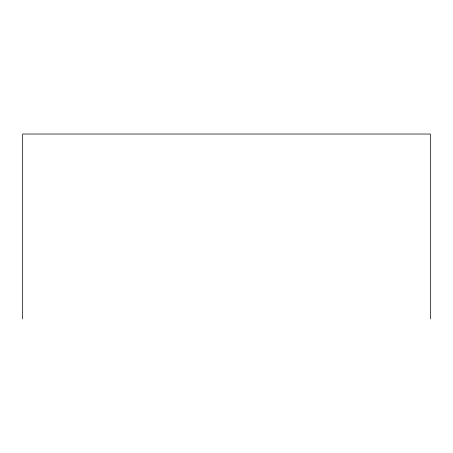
<?xml version="1.0" encoding="UTF-8"?>
<svg xmlns="http://www.w3.org/2000/svg" width="453" height="453" viewBox="0 0 453 453"><rect width="100%" height="100%" fill="white"/><g stroke="black" fill="none" stroke-linecap="round" stroke-linejoin="round"><path stroke-width="0.68" d="M430.35 318.98L430.35 134.02L22.65 134.02L22.65 318.98"/></g></svg>
